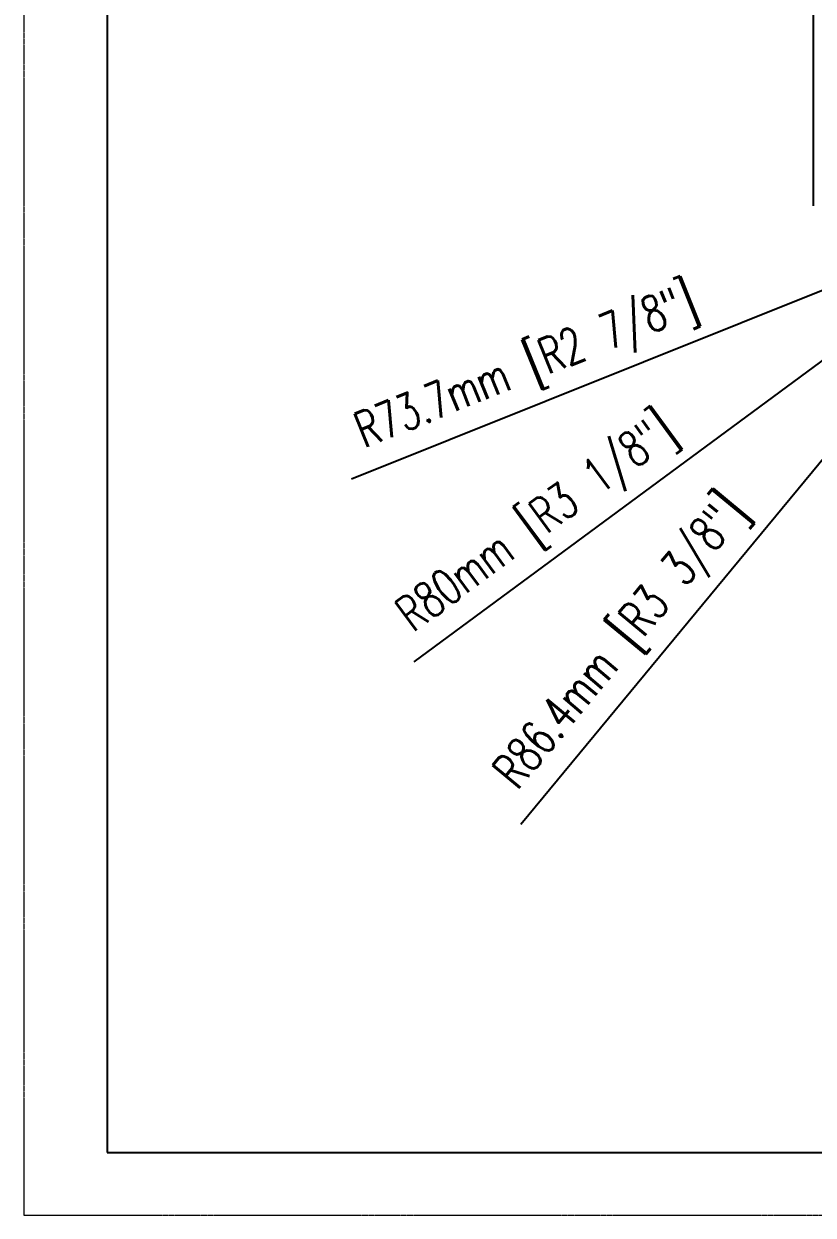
# Model space of a CAD drawing. Header units: millimetres. Extents: x 134 to 1547, y 290 to 1281.
# Drawn here: x 134.4 to 445.8, y 289.8 to 759.7 of the extents above; entities that cross this region are included whole.
import ezdxf

# ---------------------------------------------------------------- set-up
doc = ezdxf.new("R2010")
doc.units = ezdxf.units.MM
doc.linetypes.add('PHANTOM2', pattern=[1.25, 0.625, -0.125, 0.125, -0.125, 0.125, -0.125])
doc.layers.add('1', color=7, linetype='Continuous')
doc.layers.add('裝訂區域', color=6, linetype='PHANTOM2', lineweight=13, plot=False)
doc.styles.add('DIM', font='txt.shx', dxfattribs={"width": 0.7, "bigfont": 'chineset.shx'})
doc.dimstyles.new('mm+in', dxfattribs={"dimscale": 3, "dimtxt": 4, "dimasz": 2.5, "dimexe": 1.25, "dimexo": 0.625, "dimgap": 2, "dimtad": 1, "dimdec": 1, "dimtxsty": 'DIM', "dimcen": 0, "dimclrd": 1, "dimclre": 1, "dimclrt": 3, "dimadec": 0, "dimazin": 0, "dimtfac": 1, "dimtdec": 1, "dimtofl": 0, "dimtmove": 0, "dimatfit": 3, "dimfxl": 1, "dimlwd": -1, "dimarcsym": 0})

# ---------------------------------------------------------------- blocks, each defined once
blk = doc.blocks.new('*D39')
at = {"color": 1}
blk.add_line((330.47, 444.1), (471.49, 614.56), dxfattribs=at)
blk.add_solid([(472.62, 613.63), (470.37, 615.49), (477.07, 621.3)], dxfattribs=at)
at = {"layer": 'Defpoints', "color": 0}
for p in [(532.12, 687.83), (477.07, 621.3)]:
    blk.add_point(p, dxfattribs=at)
at = {"color": 3, "insert": (370.99, 515.05), "char_height": 14, "attachment_point": 5, "rotation": 50.3973, "style": 'DIM'}
blk.add_mtext('R86.4mm [R3 3/8"]', dxfattribs=at)
blk = doc.blocks.new('*D40')
at = {"color": 1}
blk.add_line((288.33, 507.99), (460.7, 635.14), dxfattribs=at)
blk.add_solid([(461.56, 633.97), (459.83, 636.32), (467.74, 640.34)], dxfattribs=at)
at = {"layer": 'Defpoints', "color": 0}
for p in [(532.12, 687.83), (467.74, 640.34)]:
    blk.add_point(p, dxfattribs=at)
at = {"color": 3, "insert": (337.57, 561.71), "char_height": 14, "attachment_point": 5, "rotation": 36.4166, "style": 'DIM'}
blk.add_mtext('R80mm [R3 1/8"]', dxfattribs=at)
blk = doc.blocks.new('*D41')
at = {"color": 1}
blk.add_line((263.63, 580.17), (455.64, 657.16), dxfattribs=at)
blk.add_solid([(456.18, 655.81), (455.09, 658.52), (463.76, 660.42)], dxfattribs=at)
at = {"layer": 'Defpoints', "color": 0}
for p in [(532.12, 687.83), (463.76, 660.42)]:
    blk.add_point(p, dxfattribs=at)
at = {"color": 3, "insert": (333.14, 623.13), "char_height": 14, "attachment_point": 5, "rotation": 21.8502, "style": 'DIM'}
blk.add_mtext('R73.7mm [R2 7/8"]', dxfattribs=at)

msp = doc.modelspace()

# ---------------------------------------------------------------- linework, layer by layer
for p, q in [((167.31761, 1256.22324), (167.31761, 314.62159)), ((167.31761, 314.62159), (1513.85332, 314.62159))]:
    msp.add_line(p, q)
at = {"layer": '1', "lineweight": 25}
msp.add_line((445.76697, 946.93132), (445.76697, 687.83132), dxfattribs=at)
at = {"layer": '裝訂區域'}
msp.add_lwpolyline([(134.43841, 289.8445), (1546.73252, 289.8445), (1546.73252, 1280.92809), (134.43841, 1280.92809)], close=True, dxfattribs=at)

# ---------------------------------------------------------------- dimensions: what is measured, and where the dimension line sits
for center, mpoint, picture, middle in [((532.1169720034, 687.8313234727), (463.7579659931, 660.4202162845), '*D41', (338.3477714938, 610.1322954304)), ((532.11697, 687.83132), (467.73919, 640.3392), '*D40', (345.88363, 550.44515)), ((532.11697, 687.83132), (477.07222, 621.30014), '*D39', (381.78078, 506.12382))]:
    dim = msp.add_radius_dim(center=center, mpoint=mpoint, dimstyle='mm+in', override={"dimscale": 3.5, "dimdsep": 46, "dimpost": 'mm'})
    dim.commit()
    dim.dimension.update_dxf_attribs({"geometry": picture, "text_midpoint": middle, "dimtype": 164})

doc.saveas('drawing.dxf')
